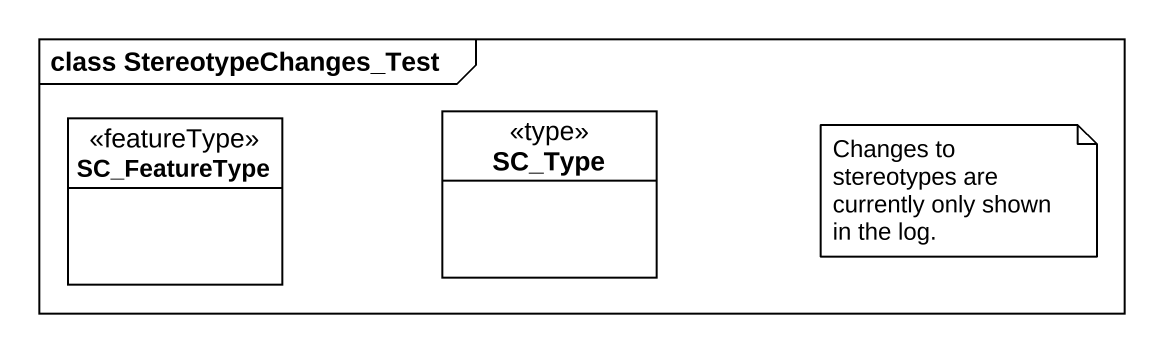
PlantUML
@startuml
mainframe class StereotypeChanges_Test
hide circle
hide empty members
class SC_FeatureType <<featureType>>
class SC_Type <<type>>
note as N1
  Changes to stereotypes are currently only shown in the log.
end note
@enduml
